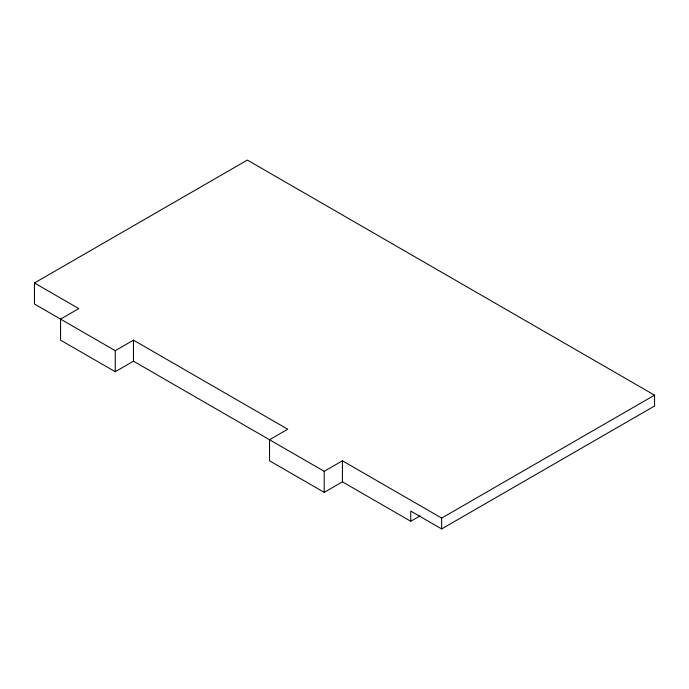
<?xml version="1.0" encoding="UTF-8"?>
<svg xmlns="http://www.w3.org/2000/svg" width="689" height="689" viewBox="0 0 689 689"><rect width="100%" height="100%" fill="white"/><g stroke="black" fill="none" stroke-linecap="round" stroke-linejoin="round"><path stroke-width="1.03" d="M410.739 521.28L342.433 481.844L324.209 492.359L269.537 460.795L269.537 439.754L287.761 429.23L133.468 340.151L115.244 350.675L34.45 304.03L34.45 282.99L247.342 160.072L654.55 395.167L654.55 406.01L441.658 528.928L410.739 511.083L410.739 521.28L420.049 515.906M34.45 282.99L78.796 308.586L60.572 319.11L60.572 340.151L115.244 371.716L133.468 361.2L324.209 471.319L342.433 460.795L441.658 518.085L654.55 395.167M441.658 518.085L441.658 528.928M342.433 460.795L342.433 481.844M324.209 471.319L324.209 492.359M133.468 340.151L133.468 361.2M115.244 350.675L115.244 371.716"/></g></svg>
